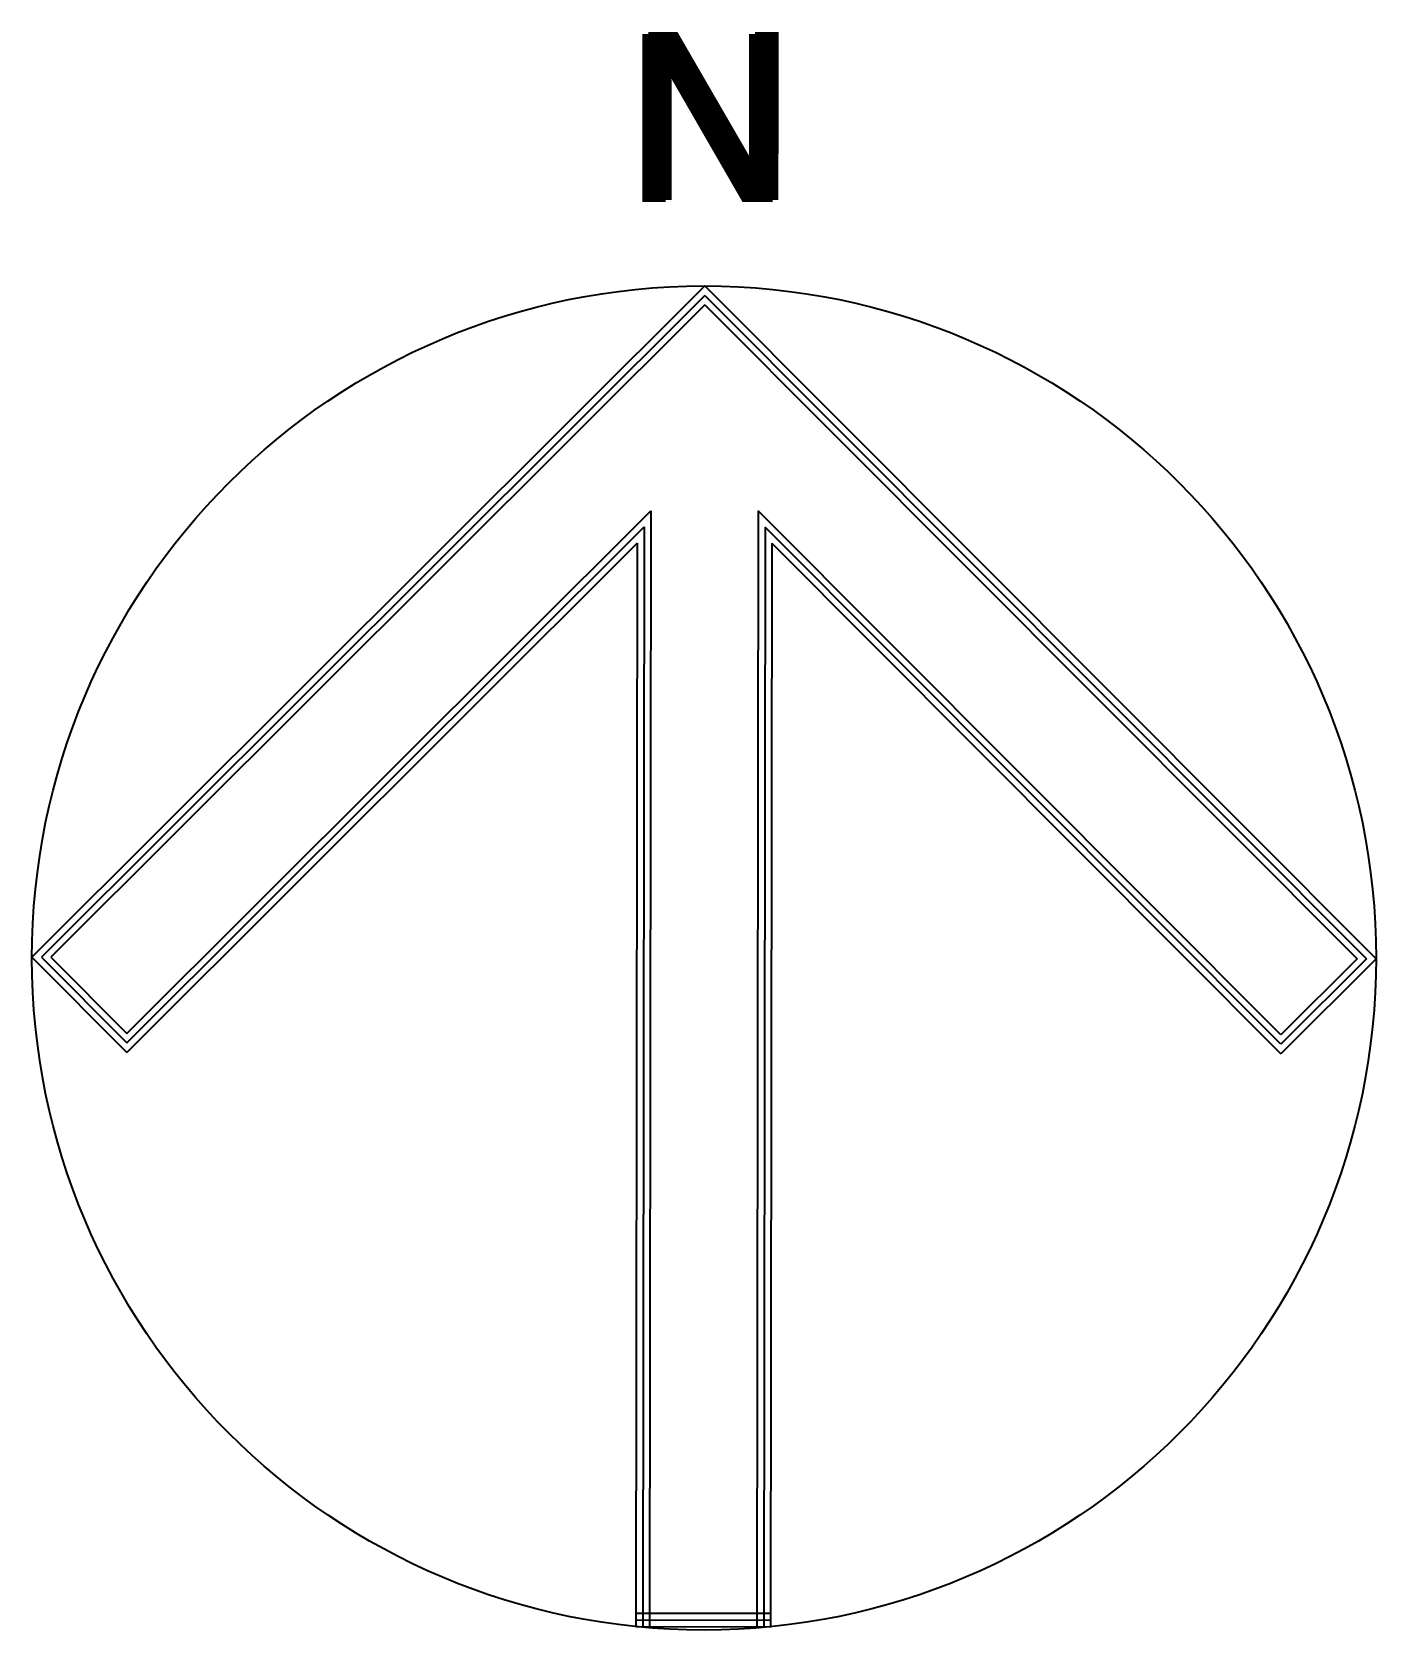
# Model space of a CAD drawing. Extents: x -1502 to 1498, y -3000 to 567.
import ezdxf
from ezdxf.enums import TextEntityAlignment as Align

# ---------------------------------------------------------------- set-up
doc = ezdxf.new("R2010")
doc.units = 0
doc.layers.get('0').update_dxf_attribs({"linetype": 'CONTINUOUS'})

msp = doc.modelspace()

# ---------------------------------------------------------------- linework, layer by layer
at = {"color": 0}
for p, q in [((0, 0), (-1501.8, -1498.2)), ((0, -21.2), (-1480.6, -1498.2)), ((0, 0), (1498.2, -1501.8)), ((0, -21.2), (1477, -1501.8)), ((-0.1, -42.4), (-1459.4, -1498.2)), ((-0.1, -42.4), (1455.8, -1501.8)), ((-1289.9, -1668.2), (-120.6, -501.7)), ((-120.6, -501.7), (-123.6, -2995)), ((119.4, -502), (116.4, -2995.3)), ((1285.9, -1671.3), (119.4, -502)), ((-1289.9, -1689.4), (-135.6, -537.9)), ((-135.6, -537.9), (-138.6, -2993.7)), ((134.4, -538.2), (131.4, -2995.4)), ((1285.8, -1692.5), (134.4, -538.2)), ((-150.7, -574.1), (-1289.9, -1710.6)), ((-150.7, -574.1), (-153.6, -2992.3)), ((149.3, -574.4), (146.4, -2992.7)), ((149.3, -574.4), (1285.8, -1713.7)), ((-1501.8, -1498.2), (-1289.9, -1710.6)), ((-1480.6, -1498.2), (-1289.9, -1689.4)), ((-1459.4, -1498.2), (-1289.9, -1668.2)), ((1498.2, -1501.8), (1285.8, -1713.7)), ((1477, -1501.8), (1285.8, -1692.5)), ((1455.8, -1501.8), (1285.9, -1671.3)), ((-153.6, -2962.3), (146.4, -2962.7)), ((-153.6, -2977.3), (146.4, -2977.7)), ((-153.6, -2992.3), (146.4, -2992.7))]:
    msp.add_line(p, q, dxfattribs=at)
msp.add_circle((-1.8, -1500), 1500, dxfattribs=at)

# ---------------------------------------------------------------- texts
for p in [(0.5, 375), (11.3, 375), (13.5, 379.3), (24.4, 379.3)]:
    msp.add_text('N', height=375, rotation=359.931, dxfattribs=at).set_placement(p, align=Align.MIDDLE)

doc.saveas('drawing.dxf')
